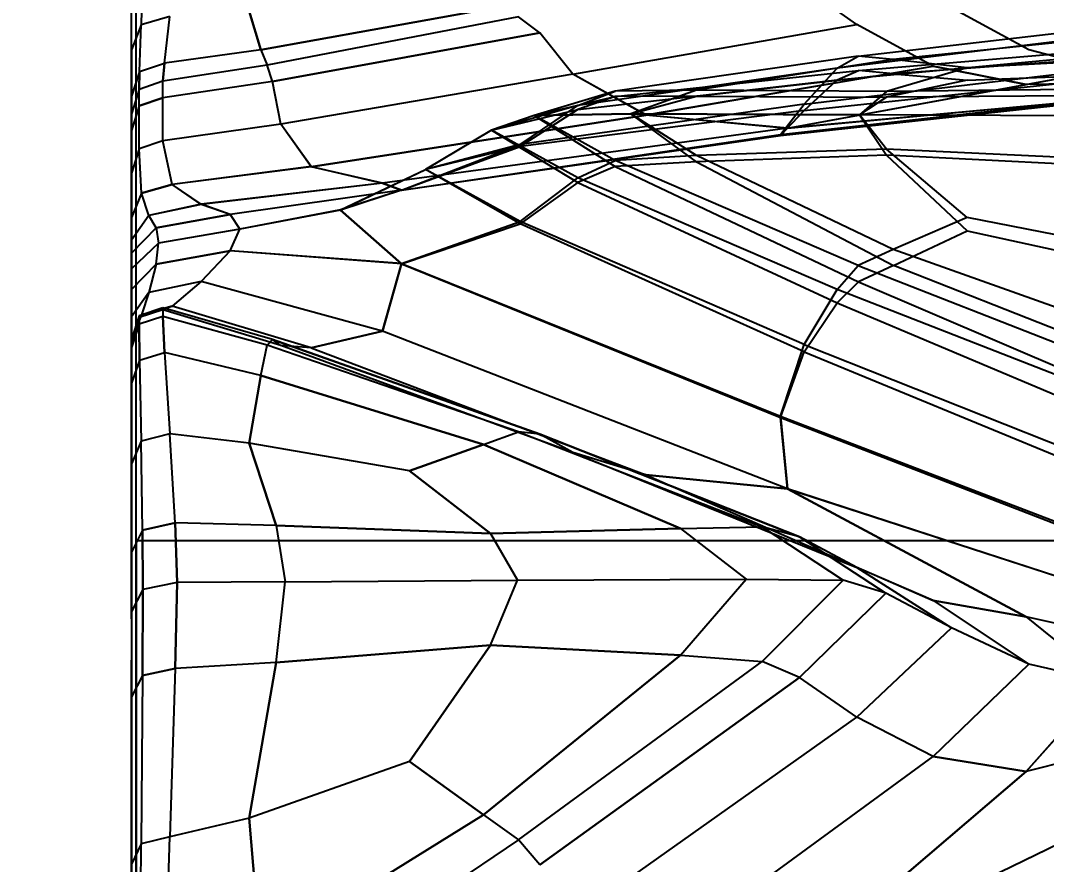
# Model space of a CAD drawing. Extents: x 11992 to 29481, y -6727 to 6811.
# Drawn here: x 12601.682 to 12606.172, y 1497.458 to 1501.154 of the extents above; entities that cross this region are included whole.
import ezdxf

# ---------------------------------------------------------------- set-up
doc = ezdxf.new("R2010")
doc.units = 0
doc.header["$MEASUREMENT"] = 0
doc.layers.get('0').update_dxf_attribs({"color": 8, "linetype": 'CONTINUOUS'})
doc.layers.add('zoylight 3编号', color=7, linetype='CONTINUOUS')
doc.styles.add('TFB MS 3mm at 1 to 25', font='arial.ttf', dxfattribs={"height": 75})

msp = doc.modelspace()

# ---------------------------------------------------------------- linework, layer by layer
for p, q in [((12602.1883, 1489.8827, -1744.0199), (12602.1883, 1510.4439, -1751.9914)), ((12602.1883, 1489.3925, -1735.7773), (12602.1883, 1508.8475, -1725.3972)), ((12602.1883, 1488.7752, -1746.0953), (12602.1883, 1508.8475, -1755.4681)), ((12602.1883, 1489.8827, -1736.8455), (12602.1883, 1506.8624, -1722.1583)), ((12602.1883, 1487.1962, -1747.8711), (12602.1883, 1501.8458, -1764.3505)), ((12602.1883, 1488.7752, -1734.7701), (12602.1883, 1501.8458, -1716.5148)), ((12602.215, 1501.3356, -1741.0694), (12602.2092, 1501.1349, -1742.195)), ((12602.215, 1501.3356, -1739.7965), (12602.2092, 1501.1349, -1738.6709)), ((12605.3421, 1501.1361, -1741.0872), (12605.0903, 1501.3137, -1741.0483)), ((12605.3421, 1501.1361, -1739.7788), (12605.0903, 1501.3137, -1739.8177)), ((12602.1673, 1500.4919, -1739.8228), (12602.1673, 1501.2255, -1741.066)), ((12602.3351, 1501.1713, -1742.1982), (12602.2092, 1501.1349, -1742.195)), ((12602.3351, 1501.1713, -1738.6676), (12602.2092, 1501.1349, -1738.6709)), ((12602.3113, 1500.9663, -1743.264), (12602.3351, 1501.1713, -1742.1982)), ((12602.3113, 1500.9663, -1737.6019), (12602.3351, 1501.1713, -1738.6676)), ((12602.6818, 1501.1952, -1742.075), (12602.7328, 1501.0247, -1742.9615)), ((12602.7328, 1501.0247, -1737.9045), (12602.6818, 1501.1952, -1738.7908)), ((12603.7079, 1501.1997, -1742.0537), (12602.7328, 1501.0247, -1742.9615)), ((12602.7328, 1501.0247, -1737.9045), (12603.7079, 1501.1997, -1738.8122)), ((12603.861, 1501.169, -1738.6476), (12602.7609, 1500.9582, -1737.5242)), ((12603.861, 1501.169, -1742.2183), (12602.7609, 1500.9582, -1743.3418)), ((12603.9545, 1501.0998, -1738.5475), (12603.861, 1501.169, -1738.6476)), ((12603.9545, 1501.0998, -1742.3184), (12603.861, 1501.169, -1742.2183)), ((12606.095, 1501.025, -1740.433), (12605.7569, 1501.2085, -1740.433)), ((12602.2092, 1501.1349, -1742.195), (12602.1673, 1501.0259, -1742.1855)), ((12602.2092, 1501.1349, -1738.6709), (12602.1673, 1501.0259, -1738.6803)), ((12602.203, 1500.9303, -1743.259), (12602.2092, 1501.1349, -1742.195)), ((12602.203, 1500.9303, -1737.607), (12602.2092, 1501.1349, -1738.6709)), ((12604.0985, 1500.9181, -1742.473), (12605.3421, 1501.1361, -1741.0872)), ((12604.0985, 1500.9181, -1738.3929), (12605.3421, 1501.1361, -1739.7788)), ((12605.6754, 1500.9537, -1741.1158), (12605.3421, 1501.1361, -1741.0872)), ((12605.6754, 1500.9537, -1739.7502), (12605.3421, 1501.1361, -1739.7788)), ((12605.3421, 1501.1361, -1739.7788), (12605.3421, 1501.1361, -1741.0872)), ((12605.3483, 1500.9968, -1743.9725), (12606.4812, 1501.1296, -1742.8562)), ((12603.9545, 1501.0998, -1738.5475), (12602.7843, 1500.8864, -1737.3493)), ((12602.7843, 1500.8864, -1743.5167), (12603.9545, 1501.0998, -1742.3184)), ((12603.9545, 1501.0998, -1738.5475), (12603.9545, 1501.0998, -1742.3184)), ((12604.0985, 1500.9181, -1742.473), (12603.9545, 1501.0998, -1742.3184)), ((12604.0985, 1500.9181, -1738.3929), (12603.9545, 1501.0998, -1738.5475)), ((12606.4579, 1501.09, -1742.6616), (12605.2553, 1500.9453, -1743.8532)), ((12606.5117, 1501.0874, -1743.2345), (12605.5013, 1500.9832, -1744.1375)), ((12602.1673, 1501.0259, -1738.6803), (12602.1673, 1500.8225, -1737.6222)), ((12602.7328, 1501.0247, -1742.9615), (12602.3113, 1500.9663, -1743.264)), ((12602.7328, 1501.0247, -1737.9045), (12602.3113, 1500.9663, -1737.6019)), ((12602.7328, 1501.0247, -1742.9615), (12602.7609, 1500.9582, -1743.3418)), ((12602.7328, 1501.0247, -1737.9045), (12602.7609, 1500.9582, -1737.5242)), ((12605.3483, 1500.9968, -1743.9725), (12604.2844, 1500.8438, -1745.1576)), ((12605.2553, 1500.9453, -1743.8532), (12605.3483, 1500.9968, -1743.9725)), ((12605.2558, 1500.8943, -1737.0418), (12606.4588, 1501.0078, -1738.2529)), ((12605.5013, 1500.9832, -1744.1375), (12605.3483, 1500.9968, -1743.9725)), ((12605.3487, 1500.9341, -1736.9275), (12606.4827, 1501.0309, -1738.0655)), ((12606.5127, 1500.9937, -1737.6815), (12605.5018, 1500.9198, -1736.7607)), ((12606.569, 1500.9875, -1744.1154), (12605.8246, 1500.9458, -1744.4836)), ((12606.4321, 1500.9375, -1740.433), (12606.095, 1501.025, -1740.433)), ((12602.1673, 1500.9687, -1739.8079), (12602.1673, 1500.7718, -1738.7026)), ((12602.203, 1500.9303, -1743.259), (12602.3113, 1500.9663, -1743.264)), ((12602.203, 1500.9303, -1737.607), (12602.3113, 1500.9663, -1737.6019)), ((12602.3113, 1500.9663, -1737.6019), (12602.3037, 1500.8879, -1737.1497)), ((12602.3037, 1500.8879, -1743.7162), (12602.3113, 1500.9663, -1743.264)), ((12602.7609, 1500.9582, -1737.5242), (12602.3037, 1500.8879, -1737.1497)), ((12602.7609, 1500.9582, -1743.3418), (12602.3037, 1500.8879, -1743.7162)), ((12602.7843, 1500.8864, -1737.3493), (12602.7609, 1500.9582, -1737.5242)), ((12602.7843, 1500.8864, -1743.5167), (12602.7609, 1500.9582, -1743.3418)), ((12605.2553, 1500.9453, -1743.8532), (12604.1214, 1500.7808, -1745.1141)), ((12604.4179, 1500.7398, -1742.5865), (12605.6754, 1500.9537, -1741.1158)), ((12604.4179, 1500.74, -1738.2795), (12605.6754, 1500.9537, -1741.1158)), ((12605.5013, 1500.9832, -1744.1375), (12604.6402, 1500.8483, -1745.1944)), ((12605.1113, 1500.787, -1743.6447), (12605.2553, 1500.9453, -1743.8532)), ((12605.1113, 1500.787, -1743.6447), (12606.4221, 1500.9437, -1742.3316)), ((12605.8246, 1500.9458, -1744.4836), (12605.4713, 1500.8421, -1745.2607)), ((12605.8246, 1500.9458, -1744.4836), (12605.5013, 1500.9832, -1744.1375)), ((12606.0835, 1500.8736, -1741.1101), (12605.6754, 1500.9537, -1741.1158)), ((12605.6754, 1500.9537, -1739.7502), (12606.0835, 1500.8738, -1739.7558)), ((12602.203, 1500.9303, -1743.259), (12602.1673, 1500.8225, -1743.2437)), ((12602.203, 1500.9303, -1737.607), (12602.1673, 1500.8225, -1737.6222)), ((12602.203, 1500.9303, -1737.607), (12602.2011, 1500.8521, -1737.1556)), ((12602.2011, 1500.8521, -1743.7104), (12602.203, 1500.9303, -1743.259)), ((12604.0985, 1500.9181, -1742.473), (12602.8205, 1500.7, -1743.7868)), ((12604.0985, 1500.9181, -1738.3929), (12602.8205, 1500.7, -1737.0791)), ((12604.4179, 1500.7398, -1742.5865), (12604.0985, 1500.9181, -1742.473)), ((12604.4179, 1500.74, -1738.2795), (12604.0985, 1500.9181, -1738.3929)), ((12604.284, 1500.8206, -1735.7196), (12605.3487, 1500.9341, -1736.9275)), ((12604.6402, 1500.8225, -1735.6831), (12605.5018, 1500.9198, -1736.7607)), ((12605.0378, 1500.6828, -1738.3031), (12606.4321, 1500.9375, -1740.433)), ((12605.1113, 1500.7601, -1737.2379), (12606.423, 1500.8993, -1738.5618)), ((12605.2558, 1500.8943, -1737.0418), (12605.3487, 1500.9341, -1736.9275)), ((12605.5018, 1500.9198, -1736.7607), (12605.3487, 1500.9341, -1736.9275)), ((12605.5018, 1500.9198, -1736.7607), (12605.8251, 1500.8919, -1736.4075)), ((12605.8251, 1500.8919, -1736.4075), (12606.5699, 1500.9212, -1736.7826)), ((12606.0835, 1500.8736, -1741.1101), (12606.4321, 1500.9375, -1740.433)), ((12602.2011, 1500.8521, -1737.1556), (12602.1673, 1500.7446, -1737.1733)), ((12602.2011, 1500.8521, -1743.7104), (12602.1673, 1500.7446, -1743.6927)), ((12602.3037, 1500.8879, -1737.1497), (12602.2011, 1500.8521, -1737.1556)), ((12602.3037, 1500.8879, -1743.7162), (12602.2011, 1500.8521, -1743.7104)), ((12602.2011, 1500.5922, -1744.218), (12602.2011, 1500.8521, -1743.7104)), ((12602.2011, 1500.5922, -1736.648), (12602.2011, 1500.8521, -1737.1556)), ((12602.3037, 1500.6275, -1744.2248), (12602.3037, 1500.8879, -1743.7162)), ((12602.3037, 1500.6275, -1736.6412), (12602.3037, 1500.8879, -1737.1497)), ((12602.7843, 1500.8864, -1737.3493), (12602.3037, 1500.8151, -1736.9499)), ((12602.7843, 1500.8864, -1743.5167), (12602.3037, 1500.8151, -1743.9161)), ((12602.8205, 1500.7, -1737.0791), (12602.7843, 1500.8864, -1737.3493)), ((12602.8205, 1500.7, -1743.7868), (12602.7843, 1500.8864, -1743.5167)), ((12604.1204, 1500.7634, -1735.761), (12605.2558, 1500.8943, -1737.0418)), ((12605.0378, 1500.6816, -1742.563), (12606.0835, 1500.8736, -1741.1101)), ((12605.1113, 1500.7601, -1737.2379), (12605.2558, 1500.8943, -1737.0418)), ((12605.8251, 1500.8919, -1736.4075), (12605.4713, 1500.8175, -1735.6147)), ((12606.4574, 1500.8533, -1745.1477), (12605.4713, 1500.8421, -1745.2607)), ((12606.6658, 1500.8833, -1740.0327), (12606.0835, 1500.8738, -1739.7558)), ((12606.6658, 1500.8829, -1740.8331), (12606.0835, 1500.8736, -1741.1101)), ((12602.1673, 1500.8225, -1743.2437), (12602.1673, 1500.2387, -1744.1498)), ((12602.2011, 1500.7794, -1743.9098), (12602.3037, 1500.8151, -1743.9161)), ((12602.3037, 1500.8151, -1736.9499), (12602.2011, 1500.7794, -1736.9562)), ((12604.2844, 1500.8438, -1745.1576), (12603.9292, 1500.7381, -1745.7364)), ((12603.9292, 1500.7384, -1735.1305), (12604.284, 1500.8206, -1735.7196)), ((12604.284, 1500.8206, -1735.7196), (12604.1204, 1500.7634, -1735.761)), ((12604.1214, 1500.7808, -1745.1141), (12604.2844, 1500.8438, -1745.1576)), ((12604.6402, 1500.8225, -1735.6831), (12604.284, 1500.8206, -1735.7196)), ((12604.6402, 1500.8483, -1745.1944), (12604.2844, 1500.8438, -1745.1576)), ((12604.6402, 1500.8483, -1745.1944), (12604.3531, 1500.7448, -1745.7383)), ((12604.3531, 1500.7451, -1735.1287), (12604.6402, 1500.8225, -1735.6831)), ((12605.4713, 1500.8421, -1745.2607), (12604.6402, 1500.8483, -1745.1944)), ((12604.6402, 1500.8225, -1735.6831), (12605.4713, 1500.8175, -1735.6147)), ((12605.0083, 1500.6547, -1743.2477), (12606.3968, 1500.8097, -1741.9135)), ((12605.0378, 1500.6828, -1738.3031), (12606.4045, 1500.8094, -1739.4109)), ((12606.4045, 1500.8073, -1741.4547), (12605.0378, 1500.6816, -1742.563)), ((12605.4713, 1500.8421, -1745.2607), (12605.3535, 1500.7412, -1745.7369)), ((12605.4713, 1500.8175, -1735.6147), (12605.3535, 1500.7412, -1735.1293)), ((12606.4574, 1500.8247, -1735.7288), (12605.4713, 1500.8175, -1735.6147)), ((12602.2011, 1500.7794, -1736.9562), (12602.1673, 1500.6723, -1736.9749)), ((12602.2011, 1500.7794, -1743.9098), (12602.1673, 1500.6723, -1743.891)), ((12602.1673, 1500.7718, -1742.1633), (12602.1673, 1499.9671, -1740.4329)), ((12604.1214, 1500.7808, -1745.1141), (12603.7427, 1500.673, -1745.7189)), ((12603.7427, 1500.6733, -1735.1477), (12604.1204, 1500.7634, -1735.761)), ((12604.1204, 1500.7634, -1735.761), (12603.8682, 1500.6025, -1735.8443)), ((12605.1113, 1500.787, -1743.6447), (12603.8691, 1500.6111, -1745.0272)), ((12603.8691, 1500.6111, -1745.0272), (12604.1214, 1500.7808, -1745.1141)), ((12605.0083, 1500.6499, -1737.6227), (12606.3973, 1500.8016, -1738.9589)), ((12605.0083, 1500.6547, -1743.2477), (12605.1113, 1500.787, -1743.6447)), ((12602.1673, 1500.6723, -1743.891), (12602.1673, 1500.7446, -1743.6927)), ((12602.9531, 1500.5138, -1736.777), (12604.4179, 1500.74, -1738.2795)), ((12602.9531, 1500.5135, -1744.0891), (12604.4179, 1500.7398, -1742.5865)), ((12603.9292, 1500.7384, -1735.1305), (12603.7427, 1500.6733, -1735.1477)), ((12603.9292, 1500.7381, -1745.7364), (12603.7427, 1500.673, -1745.7189)), ((12605.1113, 1500.7601, -1737.2379), (12603.8682, 1500.6025, -1735.8443)), ((12603.9292, 1500.7384, -1735.1305), (12604.3531, 1500.7451, -1735.1287)), ((12604.3531, 1500.7448, -1745.7383), (12603.9292, 1500.7381, -1745.7364)), ((12604.2844, 1500.5405, -1734.5764), (12603.9292, 1500.7384, -1735.1305)), ((12603.9292, 1500.7381, -1745.7364), (12604.284, 1500.515, -1746.2878)), ((12604.6402, 1500.5627, -1734.606), (12604.3531, 1500.7451, -1735.1287)), ((12604.3531, 1500.7451, -1735.1287), (12605.3535, 1500.7412, -1735.1293)), ((12604.6402, 1500.5348, -1746.2572), (12604.3531, 1500.7448, -1745.7383)), ((12605.3535, 1500.7412, -1745.7369), (12604.3531, 1500.7448, -1745.7383)), ((12604.4179, 1500.74, -1738.2795), (12605.0378, 1500.6828, -1738.3031)), ((12605.0378, 1500.6816, -1742.563), (12604.4179, 1500.7398, -1742.5865)), ((12605.0083, 1500.6499, -1737.6227), (12605.1113, 1500.7601, -1737.2379)), ((12606.4197, 1500.7348, -1735.1305), (12605.3535, 1500.7412, -1735.1293)), ((12606.4197, 1500.7348, -1745.7347), (12605.3535, 1500.7412, -1745.7369)), ((12605.3535, 1500.7412, -1745.7369), (12605.4713, 1500.5643, -1746.1953)), ((12605.4713, 1500.5906, -1734.6665), (12605.3535, 1500.7412, -1735.1293)), ((12602.1673, 1500.5708, -1737.6578), (12602.1673, 1500.6723, -1736.9749)), ((12602.8205, 1500.7, -1743.7868), (12602.3037, 1500.6275, -1744.2248)), ((12602.8205, 1500.7, -1737.0791), (12602.3037, 1500.6275, -1736.6412)), ((12602.9531, 1500.5138, -1736.777), (12602.8205, 1500.7, -1737.0791)), ((12602.9531, 1500.5135, -1744.0891), (12602.8205, 1500.7, -1743.7868)), ((12605.0378, 1500.6828, -1738.3031), (12603.2664, 1500.4415, -1736.5062)), ((12605.0378, 1500.6816, -1742.563), (12603.2664, 1500.4408, -1744.3605)), ((12603.7427, 1500.6733, -1735.1477), (12603.4543, 1500.5016, -1735.1941)), ((12603.7427, 1500.673, -1745.7189), (12603.4543, 1500.5011, -1745.6732)), ((12604.1214, 1500.4642, -1734.5702), (12603.7427, 1500.6733, -1735.1477)), ((12603.7427, 1500.673, -1745.7189), (12604.1204, 1500.4444, -1746.295)), ((12605.0378, 1500.6828, -1738.3031), (12605.0083, 1500.6499, -1737.6227)), ((12605.0083, 1500.6547, -1743.2477), (12605.0378, 1500.6816, -1742.563)), ((12602.3037, 1500.6275, -1744.2248), (12602.2011, 1500.5922, -1744.218)), ((12602.3037, 1500.6275, -1736.6412), (12602.2011, 1500.5922, -1736.648)), ((12602.3456, 1500.4353, -1736.2769), (12602.3037, 1500.6275, -1736.6412)), ((12602.3456, 1500.4353, -1744.5891), (12602.3037, 1500.6275, -1744.2248)), ((12603.3489, 1500.411, -1735.8616), (12605.0083, 1500.6499, -1737.6227)), ((12603.3494, 1500.4113, -1745.0064), (12605.0083, 1500.6547, -1743.2477)), ((12602.2011, 1500.5922, -1744.218), (12602.1673, 1500.4859, -1744.1975)), ((12602.2011, 1500.5922, -1736.648), (12602.1673, 1500.4859, -1736.6685)), ((12602.2116, 1500.397, -1744.5806), (12602.2011, 1500.5922, -1744.218)), ((12602.2116, 1500.397, -1736.2853), (12602.2011, 1500.5922, -1736.648)), ((12603.3489, 1500.411, -1735.8616), (12603.8682, 1500.6025, -1735.8443)), ((12603.3494, 1500.4113, -1745.0064), (12603.8691, 1500.6111, -1745.0272)), ((12603.8691, 1500.6111, -1745.0272), (12603.4543, 1500.5011, -1745.6732)), ((12603.8682, 1500.6025, -1735.8443), (12603.4543, 1500.5016, -1735.1941)), ((12605.4713, 1500.5906, -1734.6665), (12604.6402, 1500.5627, -1734.606)), ((12605.8246, 1500.2918, -1733.9416), (12605.4713, 1500.5906, -1734.6665)), ((12606.4574, 1500.5438, -1734.563), (12605.4713, 1500.5906, -1734.6665)), ((12602.1673, 1499.0311, -1736.5767), (12602.1673, 1500.5708, -1743.2081)), ((12604.1214, 1500.4642, -1734.5702), (12604.2844, 1500.5405, -1734.5764)), ((12604.6402, 1500.5627, -1734.606), (12604.2844, 1500.5405, -1734.5764)), ((12605.3483, 1500.0806, -1733.4733), (12604.2844, 1500.5405, -1734.5764)), ((12605.4713, 1500.5643, -1746.1953), (12604.6402, 1500.5348, -1746.2572)), ((12605.5013, 1500.1514, -1733.6231), (12604.6402, 1500.5627, -1734.606)), ((12605.4713, 1500.5643, -1746.1953), (12605.8251, 1500.2327, -1746.9192)), ((12606.4574, 1500.5135, -1746.2978), (12605.4713, 1500.5643, -1746.1953)), ((12602.9531, 1500.5138, -1736.777), (12602.3456, 1500.4353, -1736.2769)), ((12602.9531, 1500.5135, -1744.0891), (12602.3456, 1500.4353, -1744.5891)), ((12602.9531, 1500.5138, -1736.777), (12603.2664, 1500.4415, -1736.5062)), ((12603.2664, 1500.4408, -1744.3605), (12602.9531, 1500.5135, -1744.0891)), ((12603.0814, 1500.324, -1735.2419), (12603.4543, 1500.5016, -1735.1941)), ((12603.0814, 1500.3235, -1745.6257), (12603.4543, 1500.5011, -1745.6732)), ((12603.8691, 1500.2737, -1734.5798), (12603.4543, 1500.5016, -1735.1941)), ((12603.8682, 1500.2634, -1746.2868), (12603.4543, 1500.5011, -1745.6732)), ((12604.284, 1500.515, -1746.2878), (12604.1204, 1500.4444, -1746.295)), ((12604.6402, 1500.5348, -1746.2572), (12604.284, 1500.515, -1746.2878)), ((12604.284, 1500.515, -1746.2878), (12605.3487, 1500.0091, -1747.3905)), ((12604.6402, 1500.5348, -1746.2572), (12605.5018, 1500.0803, -1747.2391)), ((12602.1673, 1500.4919, -1739.8228), (12602.1673, 1499.4552, -1737.3855)), ((12602.1673, 1500.4859, -1736.6685), (12602.1673, 1499.5205, -1733.6521)), ((12602.1673, 1500.4859, -1744.1975), (12602.1673, 1499.7184, -1742.0714)), ((12603.8691, 1500.2737, -1734.5798), (12604.1214, 1500.4642, -1734.5702)), ((12605.2553, 1499.9762, -1733.396), (12604.1214, 1500.4642, -1734.5702)), ((12602.3456, 1500.4353, -1736.2769), (12602.2116, 1500.397, -1736.2853)), ((12602.2116, 1500.397, -1744.5806), (12602.3456, 1500.4353, -1744.5891)), ((12602.4725, 1500.3486, -1744.9559), (12602.3456, 1500.4353, -1744.5891)), ((12602.4725, 1500.349, -1735.9104), (12602.3456, 1500.4353, -1736.2769)), ((12603.2664, 1500.4415, -1736.5062), (12602.4725, 1500.349, -1735.9104)), ((12603.2664, 1500.4408, -1744.3605), (12602.4725, 1500.3486, -1744.9559)), ((12603.3494, 1500.4113, -1745.0064), (12602.5988, 1500.3047, -1745.3017)), ((12603.3489, 1500.411, -1735.8616), (12602.5988, 1500.3049, -1735.565)), ((12603.3494, 1500.4113, -1745.0064), (12603.0814, 1500.3235, -1745.6257)), ((12603.3489, 1500.411, -1735.8616), (12603.0814, 1500.324, -1735.2419)), ((12603.2664, 1500.4415, -1736.5062), (12603.3489, 1500.411, -1735.8616)), ((12603.3494, 1500.4113, -1745.0064), (12603.2664, 1500.4408, -1744.3605)), ((12604.1204, 1500.4444, -1746.295), (12603.8682, 1500.2634, -1746.2868)), ((12604.1204, 1500.4444, -1746.295), (12605.2558, 1499.9175, -1747.4697)), ((12602.2116, 1500.397, -1744.5806), (12602.1673, 1500.2909, -1744.5579)), ((12602.2116, 1500.397, -1736.2853), (12602.1673, 1500.2909, -1736.3081)), ((12602.2436, 1500.3006, -1735.9224), (12602.2116, 1500.397, -1736.2853)), ((12602.2436, 1500.3004, -1744.9437), (12602.2116, 1500.397, -1744.5806)), ((12602.4725, 1500.349, -1735.9104), (12602.2436, 1500.3006, -1735.9224)), ((12602.4725, 1500.3486, -1744.9559), (12602.2436, 1500.3004, -1744.9437)), ((12602.5988, 1500.3049, -1735.565), (12602.4725, 1500.349, -1735.9104)), ((12602.5988, 1500.3047, -1745.3017), (12602.4725, 1500.3486, -1744.9559)), ((12603.0814, 1500.324, -1735.2419), (12602.6413, 1500.2403, -1735.2639)), ((12603.0814, 1500.3235, -1745.6257), (12602.6413, 1500.2401, -1745.6031)), ((12603.3494, 1500.0904, -1734.6616), (12603.0814, 1500.324, -1735.2419)), ((12603.3489, 1500.0889, -1746.206), (12603.0814, 1500.3235, -1745.6257)), ((12602.2436, 1500.3006, -1735.9224), (12602.1673, 1500.1917, -1735.948)), ((12602.2436, 1500.3004, -1744.9437), (12602.1673, 1500.1917, -1744.918)), ((12602.1673, 1500.2909, -1744.5579), (12602.1673, 1500.046, -1744.5057)), ((12602.1673, 1500.1917, -1735.948), (12602.1673, 1500.2909, -1736.3081)), ((12602.275, 1500.2465, -1735.5802), (12602.2436, 1500.3006, -1735.9224)), ((12602.275, 1500.2465, -1745.2858), (12602.2436, 1500.3004, -1744.9437)), ((12602.275, 1500.2465, -1735.5802), (12602.5988, 1500.3049, -1735.565)), ((12602.5988, 1500.3047, -1745.3017), (12602.275, 1500.2465, -1745.2858)), ((12602.5988, 1500.3049, -1735.565), (12602.6413, 1500.2403, -1735.2639)), ((12602.5988, 1500.3047, -1745.3017), (12602.6413, 1500.2401, -1745.6031)), ((12603.3494, 1500.0904, -1734.6616), (12603.8691, 1500.2737, -1734.5798)), ((12605.1113, 1499.7349, -1733.2946), (12603.8691, 1500.2737, -1734.5798)), ((12605.8246, 1500.2918, -1733.9416), (12605.5013, 1500.1514, -1733.6231)), ((12606.569, 1500.144, -1733.6018), (12605.8246, 1500.2918, -1733.9416)), ((12602.275, 1500.2465, -1745.2858), (12602.1673, 1500.1345, -1745.2574)), ((12602.275, 1500.2465, -1735.5802), (12602.1673, 1500.1345, -1735.6086)), ((12602.1673, 1500.2387, -1744.1498), (12602.1673, 1500.0284, -1743.5747)), ((12602.275, 1500.2465, -1745.2858), (12602.2855, 1500.1786, -1745.5861)), ((12602.275, 1500.2465, -1735.5802), (12602.2855, 1500.1788, -1735.2801)), ((12602.6413, 1500.2403, -1735.2639), (12602.2855, 1500.1788, -1735.2801)), ((12602.6413, 1500.2401, -1745.6031), (12602.2855, 1500.1786, -1745.5861)), ((12602.5988, 1500.1457, -1734.9707), (12602.6413, 1500.2403, -1735.2639)), ((12602.5988, 1500.1457, -1745.8962), (12602.6413, 1500.2401, -1745.6031)), ((12603.3489, 1500.0889, -1746.206), (12603.8682, 1500.2634, -1746.2868)), ((12605.1113, 1499.7032, -1747.5724), (12603.8682, 1500.2634, -1746.2868)), ((12605.5018, 1500.0803, -1747.2391), (12605.8251, 1500.2327, -1746.9192)), ((12605.8251, 1500.2327, -1746.9192), (12606.5699, 1500.0703, -1747.2586)), ((12602.1673, 1500.1917, -1744.918), (12602.1673, 1499.5911, -1744.4086)), ((12602.2855, 1500.1788, -1735.2801), (12602.1673, 1500.0658, -1735.3101)), ((12602.2855, 1500.1786, -1745.5861), (12602.1673, 1500.0658, -1745.5558)), ((12602.275, 1500.0873, -1734.9861), (12602.2855, 1500.1788, -1735.2801)), ((12602.275, 1500.0873, -1745.8801), (12602.2855, 1500.1786, -1745.5861)), ((12602.1673, 1499.7351, -1745.78), (12602.1673, 1500.1345, -1745.2574)), ((12602.1673, 1500.1345, -1735.6086), (12602.1673, 1498.8208, -1735.6438)), ((12602.275, 1500.0873, -1745.8801), (12602.5988, 1500.1457, -1745.8962)), ((12602.5988, 1500.1457, -1734.9707), (12602.275, 1500.0873, -1734.9861)), ((12602.5988, 1500.1457, -1745.8962), (12602.4725, 1500.011, -1746.2173)), ((12602.5988, 1500.1457, -1734.9707), (12602.4725, 1500.011, -1734.6492)), ((12603.3494, 1500.0904, -1734.6616), (12602.5988, 1500.1457, -1734.9707)), ((12603.3489, 1500.0889, -1746.206), (12602.5988, 1500.1457, -1745.8962)), ((12605.5013, 1500.1514, -1733.6231), (12605.3483, 1500.0806, -1733.4733)), ((12606.5117, 1499.7899, -1732.7891), (12605.5013, 1500.1514, -1733.6231)), ((12603.3494, 1500.0904, -1734.6616), (12603.2664, 1499.7928, -1734.0874)), ((12603.2664, 1499.7933, -1746.7794), (12603.3489, 1500.0889, -1746.206)), ((12603.3489, 1500.0889, -1746.206), (12605.0083, 1499.4154, -1747.8506)), ((12603.3494, 1500.0904, -1734.6616), (12605.0083, 1499.4218, -1733.0168)), ((12602.275, 1500.0873, -1734.9861), (12602.1673, 1499.9759, -1735.0174)), ((12602.275, 1500.0873, -1745.8801), (12602.1673, 1499.9762, -1745.8486)), ((12602.1673, 1500.0658, -1745.5558), (12602.1673, 1499.8238, -1745.4909)), ((12602.1673, 1499.7351, -1735.0859), (12602.1673, 1500.0658, -1735.3101)), ((12602.275, 1500.0873, -1734.9861), (12602.2436, 1499.963, -1734.6627)), ((12602.275, 1500.0873, -1745.8801), (12602.2436, 1499.963, -1746.2034)), ((12605.2553, 1499.9762, -1733.396), (12605.3483, 1500.0806, -1733.4733)), ((12605.3483, 1500.0806, -1733.4733), (12606.4812, 1499.6374, -1732.4403)), ((12605.5018, 1500.0803, -1747.2391), (12605.3487, 1500.0091, -1747.3905)), ((12606.5127, 1499.6836, -1748.0733), (12605.5018, 1500.0803, -1747.2391)), ((12602.4725, 1500.011, -1746.2173), (12602.2436, 1499.963, -1746.2034)), ((12602.4725, 1500.011, -1734.6492), (12602.2436, 1499.963, -1734.6627)), ((12602.4725, 1500.011, -1746.2173), (12602.3456, 1499.9025, -1746.5778)), ((12602.4725, 1500.011, -1734.6492), (12602.3456, 1499.9025, -1734.2882)), ((12603.2664, 1499.7928, -1734.0874), (12602.4725, 1500.011, -1734.6492)), ((12603.2664, 1499.7933, -1746.7794), (12602.4725, 1500.011, -1746.2173)), ((12605.2558, 1499.9175, -1747.4697), (12605.3487, 1500.0091, -1747.3905)), ((12605.3487, 1500.0091, -1747.3905), (12606.4827, 1499.5239, -1748.4245)), ((12602.1673, 1499.8558, -1746.171), (12602.1673, 1499.9762, -1745.8486)), ((12602.1673, 1499.0811, -1734.5541), (12602.1673, 1499.9759, -1735.0174)), ((12602.2436, 1499.963, -1734.6627), (12602.1673, 1499.8558, -1734.6949)), ((12602.2436, 1499.963, -1746.2034), (12602.1673, 1499.8558, -1746.171)), ((12602.1673, 1499.9585, -1737.1), (12602.1673, 1499.2137, -1736.9136)), ((12602.2436, 1499.963, -1734.6627), (12602.2116, 1499.865, -1734.3001)), ((12602.2436, 1499.963, -1746.2034), (12602.2116, 1499.865, -1746.5659)), ((12605.1113, 1499.7349, -1733.2946), (12605.2553, 1499.9762, -1733.396)), ((12606.4579, 1499.5055, -1732.2916), (12605.2553, 1499.9762, -1733.396)), ((12605.1113, 1499.7032, -1747.5724), (12605.2558, 1499.9175, -1747.4697)), ((12605.2558, 1499.9175, -1747.4697), (12606.4588, 1499.4101, -1748.5752)), ((12602.1673, 1499.9049, -1741.0246), (12602.1673, 1499.9049, -1739.8412)), ((12602.1673, 1499.8915, -1735.6697), (12602.1673, 1498.8849, -1735.9228)), ((12602.2116, 1499.865, -1734.3001), (12602.1673, 1499.7618, -1734.3334)), ((12602.2116, 1499.865, -1746.5659), (12602.1673, 1499.7618, -1746.5325)), ((12602.2011, 1499.8608, -1733.5279), (12602.3037, 1499.8949, -1733.5155)), ((12602.3037, 1499.8949, -1747.3505), (12602.2011, 1499.8608, -1747.338)), ((12602.3037, 1499.8867, -1746.9893), (12602.2011, 1499.8527, -1746.9775)), ((12602.3037, 1499.8867, -1733.8766), (12602.2011, 1499.8527, -1733.8884)), ((12602.2116, 1499.865, -1734.3001), (12602.2011, 1499.8527, -1733.8884)), ((12602.2116, 1499.865, -1746.5659), (12602.2011, 1499.8527, -1746.9775)), ((12602.2116, 1499.865, -1734.3001), (12602.3456, 1499.9025, -1734.2882)), ((12602.3456, 1499.9025, -1746.5778), (12602.2116, 1499.865, -1746.5659)), ((12602.3456, 1499.9025, -1734.2882), (12602.3037, 1499.8867, -1733.8766)), ((12602.3456, 1499.9025, -1746.5778), (12602.3037, 1499.8867, -1746.9893)), ((12602.7843, 1499.7568, -1733.134), (12602.3037, 1499.8949, -1733.5155)), ((12602.7843, 1499.7568, -1747.732), (12602.3037, 1499.8949, -1747.3505)), ((12602.8205, 1499.7306, -1747.4049), (12602.3037, 1499.8867, -1746.9893)), ((12602.3037, 1499.8867, -1746.9893), (12602.3037, 1499.8579, -1747.5599)), ((12602.8205, 1499.7306, -1733.4611), (12602.3037, 1499.8867, -1733.8766)), ((12602.3037, 1499.8867, -1733.8766), (12602.3037, 1499.8579, -1733.3061)), ((12602.9531, 1499.7201, -1733.8161), (12602.3456, 1499.9025, -1734.2882)), ((12602.9531, 1499.7203, -1747.05), (12602.3456, 1499.9025, -1746.5778)), ((12602.2011, 1499.8608, -1733.5279), (12602.1673, 1499.7587, -1733.5652)), ((12602.2011, 1499.8608, -1747.338), (12602.1673, 1499.7587, -1747.3007)), ((12602.1673, 1499.8558, -1734.6949), (12602.1673, 1499.7618, -1734.3334)), ((12602.2011, 1499.8527, -1746.9775), (12602.1673, 1499.7506, -1746.9422)), ((12602.2011, 1499.8527, -1733.8884), (12602.1673, 1499.7506, -1733.9237)), ((12602.2011, 1499.8238, -1733.3188), (12602.1673, 1499.7222, -1733.3572)), ((12602.2011, 1499.8238, -1747.5471), (12602.1673, 1499.7222, -1747.5087)), ((12602.3037, 1499.8579, -1733.3061), (12602.2011, 1499.8238, -1733.3188)), ((12602.3037, 1499.8579, -1747.5599), (12602.2011, 1499.8238, -1747.5471)), ((12602.2011, 1499.8527, -1746.9775), (12602.2011, 1499.8238, -1747.5471)), ((12602.2011, 1499.8527, -1733.8884), (12602.2011, 1499.8238, -1733.3188)), ((12602.2011, 1499.8238, -1733.3188), (12602.203, 1499.6662, -1732.8887)), ((12602.203, 1499.6662, -1747.9772), (12602.2011, 1499.8238, -1747.5471)), ((12602.7609, 1499.7315, -1732.9465), (12602.3037, 1499.8579, -1733.3061)), ((12602.3037, 1499.8579, -1733.3061), (12602.3113, 1499.6998, -1732.8752)), ((12602.7609, 1499.7315, -1747.9193), (12602.3037, 1499.8579, -1747.5599)), ((12602.3113, 1499.6998, -1747.9908), (12602.3037, 1499.8579, -1747.5599)), ((12602.1673, 1499.779, -1744.0613), (12602.1673, 1499.2137, -1743.9524)), ((12602.9531, 1499.7203, -1747.05), (12603.2664, 1499.7933, -1746.7794)), ((12603.2664, 1499.7928, -1734.0874), (12602.9531, 1499.7201, -1733.8161)), ((12605.0378, 1499.1038, -1748.4563), (12603.2664, 1499.7933, -1746.7794)), ((12605.0378, 1499.1028, -1732.4105), (12603.2664, 1499.7928, -1734.0874)), ((12602.1673, 1499.7618, -1746.5325), (12602.1673, 1498.8916, -1747.665)), ((12602.1673, 1499.7506, -1746.9422), (12602.1673, 1499.7587, -1747.3007)), ((12602.1673, 1499.5236, -1734.4107), (12602.1673, 1499.7587, -1733.5652)), ((12602.7328, 1499.5992, -1748.282), (12602.7609, 1499.7315, -1747.9193)), ((12602.7328, 1499.5992, -1732.5839), (12602.7609, 1499.7315, -1732.9465)), ((12602.7843, 1499.7568, -1733.134), (12602.7609, 1499.7315, -1732.9465)), ((12602.7843, 1499.7568, -1747.732), (12602.7609, 1499.7315, -1747.9193)), ((12603.861, 1499.3524, -1731.8683), (12602.7609, 1499.7315, -1732.9465)), ((12603.861, 1499.3524, -1748.9977), (12602.7609, 1499.7315, -1747.9193)), ((12602.8205, 1499.7306, -1747.4049), (12602.7843, 1499.7568, -1747.732)), ((12602.8205, 1499.7306, -1733.4611), (12602.7843, 1499.7568, -1733.134)), ((12602.7843, 1499.7568, -1733.134), (12603.9545, 1499.3427, -1731.9894)), ((12603.9545, 1499.3427, -1748.8765), (12602.7843, 1499.7568, -1747.732)), ((12604.0985, 1499.2626, -1732.2142), (12602.8205, 1499.7306, -1733.4611)), ((12602.9531, 1499.7201, -1733.8161), (12602.8205, 1499.7306, -1733.4611)), ((12602.9531, 1499.7203, -1747.05), (12602.8205, 1499.7306, -1747.4049)), ((12604.0985, 1499.2626, -1748.6517), (12602.8205, 1499.7306, -1747.4049)), ((12605.0083, 1499.4218, -1733.0168), (12605.1113, 1499.7349, -1733.2946)), ((12605.1113, 1499.7349, -1733.2946), (12606.4221, 1499.2139, -1732.079)), ((12602.1673, 1499.5282, -1737.8053), (12602.1673, 1499.7184, -1738.7946)), ((12602.203, 1499.6662, -1732.8887), (12602.3113, 1499.6998, -1732.8752)), ((12602.203, 1499.6662, -1747.9772), (12602.3113, 1499.6998, -1747.9908)), ((12602.7328, 1499.5992, -1748.282), (12602.3113, 1499.6998, -1747.9908)), ((12602.7328, 1499.5992, -1732.5839), (12602.3113, 1499.6998, -1732.8752)), ((12602.3113, 1499.6998, -1732.8752), (12602.3351, 1499.3443, -1731.8497)), ((12602.3113, 1499.6998, -1747.9908), (12602.3351, 1499.3443, -1749.0162)), ((12602.9531, 1499.7203, -1747.05), (12604.4179, 1499.1651, -1748.4645)), ((12602.9531, 1499.7201, -1733.8161), (12604.4179, 1499.1648, -1732.4017)), ((12605.0083, 1499.4154, -1747.8506), (12605.1113, 1499.7032, -1747.5724)), ((12605.1113, 1499.7032, -1747.5724), (12606.423, 1499.162, -1748.7886)), ((12602.203, 1499.6662, -1732.8887), (12602.1673, 1499.5651, -1732.9294)), ((12602.203, 1499.6662, -1747.9772), (12602.1673, 1499.5651, -1747.9365)), ((12602.203, 1499.6662, -1732.8887), (12602.2092, 1499.3112, -1731.8651)), ((12602.203, 1499.6662, -1747.9772), (12602.2092, 1499.3112, -1749.0008)), ((12602.6818, 1499.3036, -1731.731), (12602.7328, 1499.5992, -1732.5839)), ((12602.7328, 1499.5992, -1748.282), (12602.6818, 1499.3036, -1749.1349)), ((12602.7328, 1499.5992, -1748.282), (12603.7079, 1499.2969, -1749.1557)), ((12603.7079, 1499.2969, -1731.7103), (12602.7328, 1499.5992, -1732.5839)), ((12602.1673, 1499.5911, -1744.4086), (12602.1673, 1499.3877, -1743.6658)), ((12602.1673, 1498.5366, -1746.1352), (12602.1673, 1499.5651, -1747.9365)), ((12602.1673, 1499.5651, -1732.9294), (12602.1673, 1499.2123, -1731.9114)), ((12605.0083, 1499.4218, -1733.0168), (12606.3968, 1498.889, -1731.7839)), ((12605.0083, 1499.4218, -1733.0168), (12605.0378, 1499.1028, -1732.4105)), ((12605.0083, 1499.4154, -1747.8506), (12606.3973, 1498.8787, -1749.0836)), ((12605.0378, 1499.1038, -1748.4563), (12605.0083, 1499.4154, -1747.8506)), ((12602.1673, 1499.3741, -1745.3704), (12602.1673, 1499.0311, -1744.2893)), ((12602.1673, 1498.6243, -1745.7974), (12602.1673, 1499.3741, -1745.3704)), ((12602.3351, 1499.3443, -1749.0162), (12602.2092, 1499.3112, -1749.0008)), ((12602.3351, 1499.3443, -1731.8497), (12602.2092, 1499.3112, -1731.8651)), ((12602.6818, 1499.3036, -1731.731), (12602.3351, 1499.3443, -1731.8497)), ((12602.359, 1498.9545, -1730.7726), (12602.3351, 1499.3443, -1731.8497)), ((12602.6818, 1499.3036, -1749.1349), (12602.3351, 1499.3443, -1749.0162)), ((12602.359, 1498.9545, -1750.0933), (12602.3351, 1499.3443, -1749.0162)), ((12603.7079, 1499.2969, -1731.7103), (12603.861, 1499.3524, -1731.8683)), ((12603.7079, 1499.2969, -1749.1557), (12603.861, 1499.3524, -1748.9977)), ((12603.861, 1499.3524, -1731.8683), (12604.9272, 1498.9374, -1730.7276)), ((12603.9545, 1499.3427, -1748.8765), (12603.861, 1499.3524, -1748.9977)), ((12603.861, 1499.3524, -1748.9977), (12604.9272, 1498.9374, -1750.1382)), ((12603.9545, 1499.3427, -1731.9894), (12603.861, 1499.3524, -1731.8683)), ((12604.0985, 1499.2626, -1732.2142), (12603.9545, 1499.3427, -1731.9894)), ((12605.0903, 1498.8928, -1750.0833), (12603.9545, 1499.3427, -1748.8765)), ((12603.9545, 1499.3427, -1731.9894), (12605.0903, 1498.8928, -1730.7825)), ((12604.0985, 1499.2626, -1748.6517), (12603.9545, 1499.3427, -1748.8765)), ((12602.2092, 1499.3112, -1731.8651), (12602.1673, 1499.2123, -1731.9114)), ((12602.2092, 1499.3112, -1749.0008), (12602.1673, 1499.2123, -1748.9546)), ((12602.1673, 1499.2876, -1735.2133), (12602.1673, 1498.6243, -1735.0686)), ((12602.215, 1498.9223, -1730.79), (12602.2092, 1499.3112, -1731.8651)), ((12602.215, 1498.9223, -1750.0759), (12602.2092, 1499.3112, -1749.0008)), ((12603.3846, 1499.1813, -1731.3749), (12602.6818, 1499.3036, -1731.731)), ((12603.3846, 1499.1813, -1749.491), (12602.6818, 1499.3036, -1749.1349)), ((12602.6818, 1499.3036, -1749.1349), (12602.8, 1498.9428, -1750.1296)), ((12602.8, 1498.9428, -1730.7363), (12602.6818, 1499.3036, -1731.731)), ((12603.3846, 1499.1813, -1731.3749), (12603.7079, 1499.2969, -1731.7103)), ((12603.7079, 1499.2969, -1749.1557), (12603.3846, 1499.1813, -1749.491)), ((12604.5705, 1498.9297, -1730.6921), (12603.7079, 1499.2969, -1731.7103)), ((12603.7079, 1499.2969, -1749.1557), (12604.5705, 1498.9297, -1750.1738)), ((12604.0985, 1499.2626, -1732.2142), (12605.3421, 1498.7583, -1730.9051)), ((12604.4179, 1499.1648, -1732.4017), (12604.0985, 1499.2626, -1732.2142)), ((12604.4179, 1499.1651, -1748.4645), (12604.0985, 1499.2626, -1748.6517)), ((12604.0985, 1499.2626, -1748.6517), (12605.3421, 1498.7583, -1749.9608)), ((12602.1673, 1499.2123, -1748.9546), (12602.1673, 1498.5261, -1746.5183)), ((12603.3846, 1499.1813, -1749.491), (12603.7389, 1498.9073, -1750.2386)), ((12603.7389, 1498.9073, -1730.6273), (12603.3846, 1499.1813, -1731.3749)), ((12604.4179, 1499.1651, -1748.4645), (12605.6754, 1498.6148, -1749.8449)), ((12604.4179, 1499.1651, -1748.4645), (12605.0378, 1499.1038, -1748.4563)), ((12605.0378, 1499.1028, -1732.4105), (12604.4179, 1499.1648, -1732.4017)), ((12604.4179, 1499.1648, -1732.4017), (12605.6754, 1498.6145, -1731.0211)), ((12606.0835, 1498.5428, -1749.8099), (12605.0378, 1499.1038, -1748.4563)), ((12605.0378, 1499.1038, -1748.4563), (12606.4045, 1498.6596, -1749.479)), ((12606.4045, 1498.6575, -1731.3878), (12605.0378, 1499.1028, -1732.4105)), ((12605.0378, 1499.1028, -1732.4105), (12606.0835, 1498.5423, -1731.0562)), ((12602.1673, 1499.0811, -1734.5541), (12602.1673, 1498.4994, -1733.8181)), ((12602.1673, 1499.0704, -1734.1592), (12602.1673, 1498.5261, -1734.3477)), ((12602.1673, 1498.5337, -1734.0123), (12602.1673, 1499.0427, -1733.6132)), ((12602.1673, 1498.8253, -1730.842), (12602.1673, 1498.9808, -1732.0193)), ((12602.1673, 1498.9383, -1744.6259), (12602.1673, 1498.7369, -1745.4959)), ((12602.1673, 1498.5366, -1734.7307), (12602.1673, 1498.9383, -1736.2401)), ((12602.215, 1498.9223, -1730.79), (12602.1673, 1498.8253, -1730.842)), ((12602.215, 1498.9223, -1750.0759), (12602.1673, 1498.8253, -1750.0239)), ((12602.359, 1498.9545, -1730.7726), (12602.215, 1498.9223, -1730.79)), ((12602.215, 1498.9223, -1750.0759), (12602.359, 1498.9545, -1750.0933)), ((12602.2173, 1498.662, -1730.2054), (12602.215, 1498.9223, -1730.79)), ((12602.215, 1498.9223, -1750.0759), (12602.2173, 1498.662, -1750.6605)), ((12602.8, 1498.9428, -1750.1296), (12602.359, 1498.9545, -1750.0933)), ((12602.3671, 1498.6937, -1730.187), (12602.359, 1498.9545, -1730.7726)), ((12602.8, 1498.9428, -1730.7363), (12602.359, 1498.9545, -1730.7726)), ((12602.359, 1498.9545, -1750.0933), (12602.3671, 1498.6937, -1750.6789)), ((12602.8, 1498.9428, -1750.1296), (12602.8396, 1498.6961, -1750.6802)), ((12602.8, 1498.9428, -1730.7363), (12603.7389, 1498.9073, -1730.6273)), ((12602.8, 1498.9428, -1730.7363), (12602.8396, 1498.6958, -1730.1857)), ((12603.7389, 1498.9073, -1750.2386), (12602.8, 1498.9428, -1750.1296)), ((12604.5705, 1498.9297, -1750.1738), (12603.7389, 1498.9073, -1750.2386)), ((12603.7389, 1498.9073, -1730.6273), (12604.5705, 1498.9297, -1730.6921)), ((12604.5705, 1498.9297, -1730.6921), (12604.9272, 1498.9374, -1730.7276)), ((12604.5705, 1498.9297, -1750.1738), (12604.9272, 1498.9374, -1750.1382)), ((12604.5705, 1498.9297, -1730.6921), (12604.8581, 1498.7073, -1730.1792)), ((12604.5705, 1498.9297, -1750.1738), (12604.8581, 1498.7073, -1750.6867)), ((12604.9272, 1498.9374, -1730.7276), (12605.2825, 1498.7032, -1730.1815)), ((12605.0903, 1498.8928, -1750.0833), (12604.9272, 1498.9374, -1750.1382)), ((12605.0903, 1498.8928, -1730.7825), (12604.9272, 1498.9374, -1730.7276)), ((12604.9272, 1498.9374, -1750.1382), (12605.2825, 1498.7032, -1750.6844)), ((12602.1673, 1498.8849, -1744.9432), (12602.1673, 1498.8208, -1745.2222)), ((12603.7389, 1498.9073, -1730.6273), (12603.8567, 1498.7028, -1730.1818)), ((12603.7389, 1498.9073, -1750.2386), (12603.8567, 1498.7028, -1750.6841)), ((12605.3421, 1498.7583, -1730.9051), (12605.0903, 1498.8928, -1730.7825)), ((12605.3421, 1498.7583, -1749.9608), (12605.0903, 1498.8928, -1750.0833)), ((12605.0903, 1498.8928, -1750.0833), (12605.4689, 1498.6467, -1750.6518)), ((12605.0903, 1498.8928, -1730.7825), (12605.4689, 1498.6467, -1730.2141)), ((12607.1879, 1498.8749, -1766.6945), (12602.1883, 1498.8749, -1766.6945)), ((12602.1883, 1485.2559, -1749.2247), (12602.1883, 1498.8749, -1766.6945)), ((12602.1883, 1498.8749, -1714.1708), (12602.1883, 1488.0388, -1733.8369)), ((12607.1879, 1498.8749, -1714.1708), (12602.1883, 1498.8749, -1714.1708)), ((12602.1673, 1498.8253, -1750.0239), (12602.1673, 1498.5988, -1749.9024)), ((12605.6754, 1498.6148, -1749.8449), (12605.3421, 1498.7583, -1749.9608)), ((12605.3421, 1498.7583, -1730.9051), (12605.7569, 1498.4941, -1730.3022)), ((12605.3421, 1498.7583, -1749.9608), (12605.7569, 1498.4941, -1750.5637)), ((12605.6754, 1498.6145, -1731.0211), (12605.3421, 1498.7583, -1730.9051)), ((12602.8396, 1498.6958, -1730.1857), (12603.8567, 1498.7028, -1730.1818)), ((12602.8396, 1498.6961, -1750.6802), (12603.8567, 1498.7028, -1750.6841)), ((12603.7389, 1498.4193, -1729.7818), (12603.8567, 1498.7028, -1730.1818)), ((12603.7389, 1498.4193, -1751.084), (12603.8567, 1498.7028, -1750.6841)), ((12603.8567, 1498.7028, -1730.1818), (12604.8581, 1498.7073, -1730.1792)), ((12603.8567, 1498.7028, -1750.6841), (12604.8581, 1498.7073, -1750.6867)), ((12604.5705, 1498.3745, -1729.73), (12604.8581, 1498.7073, -1730.1792)), ((12604.5705, 1498.3745, -1751.1359), (12604.8581, 1498.7073, -1750.6867)), ((12604.8581, 1498.7073, -1750.6867), (12605.2825, 1498.7032, -1750.6844)), ((12604.8581, 1498.7073, -1730.1792), (12605.2825, 1498.7032, -1730.1815)), ((12604.9272, 1498.3473, -1751.1603), (12605.2825, 1498.7032, -1750.6844)), ((12604.9272, 1498.3473, -1729.7055), (12605.2825, 1498.7032, -1730.1815)), ((12605.4689, 1498.6467, -1750.6518), (12605.2825, 1498.7032, -1750.6844)), ((12605.4689, 1498.6467, -1730.2141), (12605.2825, 1498.7032, -1730.1815)), ((12602.2173, 1498.662, -1750.6605), (12602.1673, 1498.5661, -1750.6053)), ((12602.2173, 1498.662, -1730.2054), (12602.1673, 1498.5661, -1730.2606)), ((12602.215, 1498.2858, -1729.6875), (12602.2173, 1498.662, -1730.2054)), ((12602.2173, 1498.662, -1750.6605), (12602.215, 1498.2858, -1751.1783)), ((12602.3671, 1498.6937, -1750.6789), (12602.2173, 1498.662, -1750.6605)), ((12602.3671, 1498.6937, -1730.187), (12602.2173, 1498.662, -1730.2054)), ((12602.3671, 1498.6937, -1750.6789), (12602.359, 1498.317, -1751.1976)), ((12602.359, 1498.317, -1729.6683), (12602.3671, 1498.6937, -1730.187)), ((12602.8396, 1498.6961, -1750.6802), (12602.3671, 1498.6937, -1750.6789)), ((12602.8396, 1498.6958, -1730.1857), (12602.3671, 1498.6937, -1730.187)), ((12602.8, 1498.3425, -1751.1692), (12602.8396, 1498.6961, -1750.6802)), ((12602.8, 1498.3425, -1729.6967), (12602.8396, 1498.6958, -1730.1857)), ((12605.0903, 1498.2774, -1751.1491), (12605.4689, 1498.6467, -1750.6518)), ((12605.0903, 1498.2774, -1729.7169), (12605.4689, 1498.6467, -1730.2141)), ((12605.7569, 1498.4941, -1730.3022), (12605.4689, 1498.6467, -1730.2141)), ((12605.7569, 1498.4941, -1750.5637), (12605.4689, 1498.6467, -1750.6518)), ((12605.6754, 1498.6148, -1749.8449), (12606.0835, 1498.5428, -1749.8099)), ((12605.6754, 1498.6148, -1749.8449), (12606.095, 1498.3351, -1750.4719)), ((12606.0835, 1498.5423, -1731.0562), (12605.6754, 1498.6145, -1731.0211)), ((12605.6754, 1498.6145, -1731.0211), (12606.0945, 1498.3351, -1730.3941)), ((12602.1673, 1498.5661, -1730.2606), (12602.1673, 1498.1921, -1729.7456)), ((12602.1673, 1498.5661, -1750.6053), (12602.1673, 1497.5681, -1750.7336)), ((12602.1673, 1498.5514, -1748.6462), (12602.1673, 1498.0228, -1748.3996)), ((12606.6658, 1498.4126, -1750.0543), (12606.0835, 1498.5428, -1749.8099)), ((12606.0835, 1498.5428, -1749.8099), (12606.4321, 1498.2593, -1750.4281)), ((12606.6658, 1498.4121, -1730.8117), (12606.0835, 1498.5423, -1731.0562)), ((12606.0835, 1498.5423, -1731.0562), (12606.4321, 1498.2593, -1730.4378)), ((12605.3421, 1498.1041, -1729.772), (12605.7569, 1498.4941, -1730.3022)), ((12605.3421, 1498.1041, -1751.0939), (12605.7569, 1498.4941, -1750.5637)), ((12606.095, 1498.3351, -1750.4719), (12605.7569, 1498.4941, -1750.5637)), ((12606.0945, 1498.3351, -1730.3941), (12605.7569, 1498.4941, -1730.3022)), ((12603.7389, 1498.4193, -1729.7818), (12602.8, 1498.3425, -1729.6967)), ((12602.8, 1498.3425, -1751.1692), (12603.7389, 1498.4193, -1751.084)), ((12603.7389, 1498.4193, -1751.084), (12603.3846, 1497.9088, -1751.6951)), ((12603.3846, 1497.9088, -1729.1708), (12603.7389, 1498.4193, -1729.7818)), ((12604.5705, 1498.3745, -1729.73), (12603.7389, 1498.4193, -1729.7818)), ((12603.7389, 1498.4193, -1751.084), (12604.5705, 1498.3745, -1751.1359)), ((12602.1673, 1495.4519, -1728.5398), (12602.1673, 1498.3528, -1733.4181)), ((12602.1673, 1497.5681, -1750.7336), (12602.1673, 1498.3528, -1747.4478)), ((12602.8, 1498.3425, -1729.6967), (12602.359, 1498.317, -1729.6683)), ((12602.8, 1498.3425, -1751.1692), (12602.359, 1498.317, -1751.1976)), ((12602.6818, 1497.6616, -1728.8869), (12602.8, 1498.3425, -1729.6967)), ((12602.8, 1498.3425, -1751.1692), (12602.6818, 1497.6616, -1751.979)), ((12603.7079, 1497.6761, -1728.903), (12604.5705, 1498.3745, -1729.73)), ((12604.5705, 1498.3745, -1751.1359), (12603.7079, 1497.6761, -1751.9629)), ((12603.861, 1497.5669, -1728.7759), (12604.9272, 1498.3473, -1729.7055)), ((12603.861, 1497.5669, -1752.09), (12604.9272, 1498.3473, -1751.1603)), ((12604.5705, 1498.3745, -1729.73), (12604.9272, 1498.3473, -1729.7055)), ((12604.5705, 1498.3745, -1751.1359), (12604.9272, 1498.3473, -1751.1603)), ((12605.0903, 1498.2774, -1751.1491), (12604.9272, 1498.3473, -1751.1603)), ((12605.0903, 1498.2774, -1729.7169), (12604.9272, 1498.3473, -1729.7055)), ((12602.215, 1498.2858, -1729.6875), (12602.359, 1498.317, -1729.6683)), ((12602.359, 1498.317, -1751.1976), (12602.215, 1498.2858, -1751.1783)), ((12602.359, 1498.317, -1729.6683), (12602.3351, 1497.5791, -1728.7922)), ((12602.359, 1498.317, -1751.1976), (12602.3351, 1497.5791, -1752.0737)), ((12605.6754, 1497.9319, -1729.8384), (12606.0945, 1498.3351, -1730.3941)), ((12605.6754, 1497.9319, -1751.0275), (12606.095, 1498.3351, -1750.4719)), ((12606.4321, 1498.2593, -1730.4378), (12606.0945, 1498.3351, -1730.3941)), ((12606.4321, 1498.2593, -1750.4281), (12606.095, 1498.3351, -1750.4719)), ((12602.215, 1498.2858, -1729.6875), (12602.1673, 1498.1921, -1729.7456)), ((12602.215, 1498.2858, -1751.1783), (12602.1673, 1498.1923, -1751.1203)), ((12602.215, 1498.2858, -1729.6875), (12602.2092, 1497.5493, -1728.8131)), ((12602.215, 1498.2858, -1751.1783), (12602.2092, 1497.5493, -1752.0528)), ((12603.9545, 1497.4573, -1752.1422), (12605.0903, 1498.2774, -1751.1491)), ((12605.0903, 1498.2774, -1729.7169), (12603.9545, 1497.4573, -1728.7237)), ((12605.3421, 1498.1041, -1729.772), (12605.0903, 1498.2774, -1729.7169)), ((12605.3421, 1498.1041, -1751.0939), (12605.0903, 1498.2774, -1751.1491)), ((12606.0835, 1497.8654, -1750.9825), (12606.4321, 1498.2593, -1750.4281)), ((12606.0835, 1497.8657, -1729.8833), (12606.4321, 1498.2593, -1730.4378)), ((12602.1673, 1498.1923, -1751.1203), (12602.1673, 1496.5541, -1752.6481)), ((12602.1673, 1498.1782, -1731.1891), (12602.1673, 1497.9289, -1730.6286)), ((12604.0985, 1497.2224, -1728.6808), (12605.3421, 1498.1041, -1729.772)), ((12604.0985, 1497.2224, -1752.1851), (12605.3421, 1498.1041, -1751.0939)), ((12605.6754, 1497.9319, -1729.8384), (12605.3421, 1498.1041, -1729.772)), ((12605.6754, 1497.9319, -1751.0275), (12605.3421, 1498.1041, -1751.0939)), ((12606.6658, 1498.0123, -1730.1183), (12606.0835, 1497.8657, -1729.8833)), ((12606.6658, 1498.0118, -1750.7473), (12606.0835, 1497.8654, -1750.9825)), ((12602.1673, 1497.9739, -1729.881), (12602.1673, 1497.4596, -1728.8759)), ((12602.1673, 1497.9739, -1729.881), (12602.1673, 1496.3007, -1727.5756)), ((12603.3846, 1497.9088, -1751.6951), (12602.6818, 1497.6616, -1751.979)), ((12603.3846, 1497.9088, -1729.1708), (12602.6818, 1497.6616, -1728.8869)), ((12603.3846, 1497.9088, -1751.6951), (12603.7079, 1497.6761, -1751.9629)), ((12603.7079, 1497.6761, -1728.903), (12603.3846, 1497.9088, -1729.1708)), ((12604.4179, 1497.0117, -1728.6716), (12605.6754, 1497.9319, -1729.8384)), ((12604.4179, 1497.0114, -1752.1942), (12605.6754, 1497.9319, -1751.0275)), ((12606.0835, 1497.8654, -1750.9825), (12605.6754, 1497.9319, -1751.0275)), ((12605.6754, 1497.9319, -1729.8384), (12606.0835, 1497.8657, -1729.8833)), ((12606.0835, 1497.8657, -1729.8833), (12605.0378, 1496.9737, -1728.7206)), ((12605.0378, 1496.9726, -1752.1449), (12606.0835, 1497.8654, -1750.9825)), ((12603.7079, 1497.6761, -1751.9629), (12602.7328, 1497.0705, -1752.6615)), ((12602.7328, 1497.0705, -1728.2045), (12603.7079, 1497.6761, -1728.903)), ((12603.7079, 1497.6761, -1751.9629), (12603.861, 1497.5669, -1752.09)), ((12603.7079, 1497.6761, -1728.903), (12603.861, 1497.5669, -1728.7759)), ((12602.6818, 1497.6616, -1728.8869), (12602.3351, 1497.5791, -1728.7922)), ((12602.6818, 1497.6616, -1751.979), (12602.3351, 1497.5791, -1752.0737)), ((12602.7328, 1497.0705, -1728.2045), (12602.6818, 1497.6616, -1728.8869)), ((12602.6818, 1497.6616, -1751.979), (12602.7328, 1497.0705, -1752.6615)), ((12605.0378, 1496.9737, -1728.7206), (12606.4045, 1497.6375, -1729.6167)), ((12606.4045, 1497.6356, -1751.2479), (12605.0378, 1496.9726, -1752.1449)), ((12602.3351, 1497.5791, -1728.7922), (12602.2092, 1497.5493, -1728.8131)), ((12602.3351, 1497.5791, -1752.0737), (12602.2092, 1497.5493, -1752.0528)), ((12602.3113, 1496.8686, -1727.9716), (12602.3351, 1497.5791, -1728.7922)), ((12602.3113, 1496.8686, -1752.8943), (12602.3351, 1497.5791, -1752.0737)), ((12602.2092, 1497.5493, -1728.8131), (12602.1673, 1497.4596, -1728.8759)), ((12602.2092, 1497.5493, -1752.0528), (12602.1673, 1497.4596, -1751.99)), ((12602.203, 1496.8402, -1727.994), (12602.2092, 1497.5493, -1728.8131)), ((12602.203, 1496.8402, -1752.8719), (12602.2092, 1497.5493, -1752.0528)), ((12603.861, 1497.5669, -1728.7759), (12602.7609, 1496.8228, -1727.9084)), ((12603.861, 1497.5669, -1752.09), (12602.7609, 1496.8228, -1752.9574)), ((12603.9545, 1497.4573, -1752.1422), (12603.861, 1497.5669, -1752.09)), ((12603.9545, 1497.4573, -1728.7237), (12603.861, 1497.5669, -1728.7759))]:
    msp.add_line(p, q)

# ---------------------------------------------------------------- texts
at = {"layer": 'zoylight 3编号', "insert": (12454.958, 1533.6001, -2440.428), "char_height": 75, "width": 206.137453, "attachment_point": 1, "style": 'TFB MS 3mm at 1 to 25'}
msp.add_mtext('{\\fSimHei|b0|i0|c134|p49;\\W0.95494; \\W1;L2W}', dxfattribs=at)

doc.saveas('drawing.dxf')
